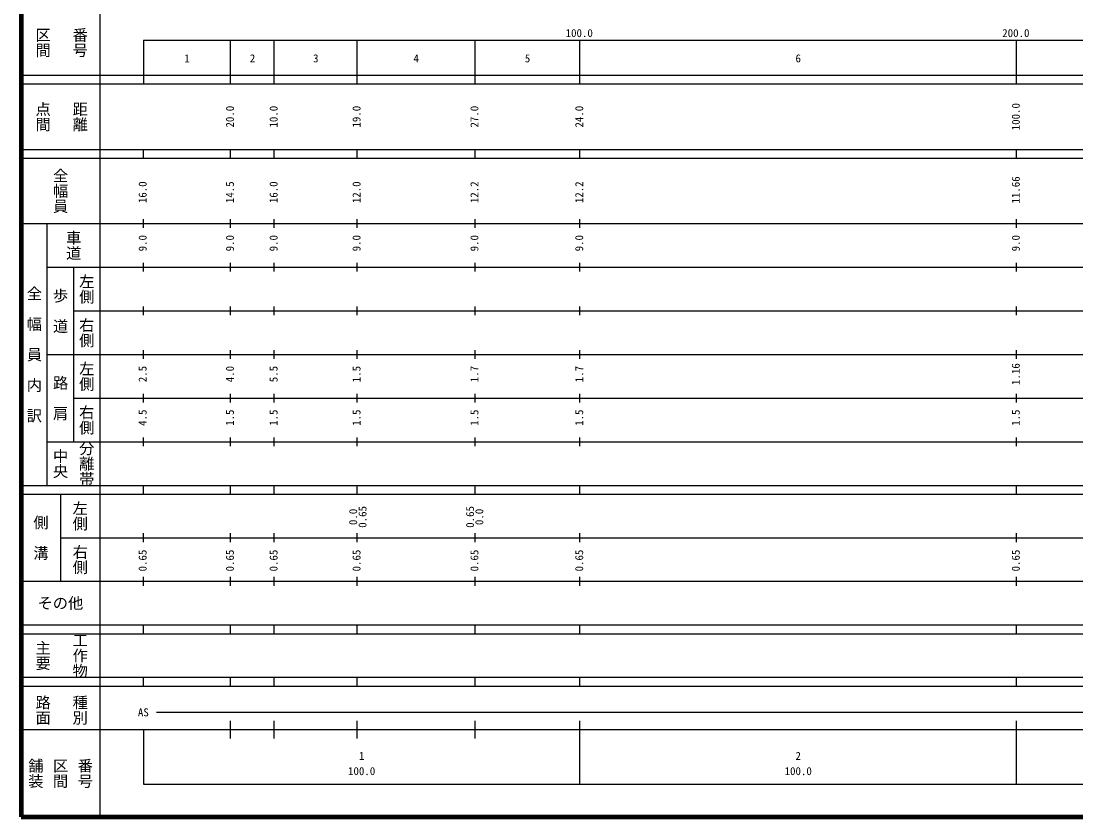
# Model space of a CAD drawing. Units: millimetres on the paper, enlarged 1000 times. Extents: x 40000 to 680000, y 20000 to 380000.
# Drawn here: x 40000 to 281602, y 20000 to 202409 of the extents above; entities that cross this region are included whole.
import ezdxf
from ezdxf.enums import TextEntityAlignment as Align

# ---------------------------------------------------------------- set-up
doc = ezdxf.new("R2010")
doc.units = ezdxf.units.MM
doc.header["$LTSCALE"] = 1000
doc.layers.add('M-TTL', color=2, linetype='Continuous', lineweight=140)
doc.layers.add('M-TTL-BAND', color=7, linetype='Continuous', lineweight=25)
doc.styles.add('@ＭＳ ゴシック', font='')
doc.styles.add('ＭＳ ゴシック', font='')
doc.styles.get('@ＭＳ ゴシック').set_extended_font_data('@MS Gothic')
doc.styles.get('ＭＳ ゴシック').set_extended_font_data('MS Gothic')

msp = doc.modelspace()

# ---------------------------------------------------------------- linework, layer by layer
at = {"layer": 'M-TTL'}
for p, q in [((40000, 380000), (40000, 20000)), ((40000, 20000), (680000, 20000))]:
    msp.add_line(p, q, dxfattribs=at)
at = {"layer": 'M-TTL-BAND'}
for p, q in [((58000, 370000), (58000, 20000)), ((68000, 198000), (579000, 198000)), ((68000, 198000), (68000, 188000)), ((88000, 188000), (88000, 198000)), ((98000, 188000), (98000, 198000)), ((117000, 188000), (117000, 198000)), ((144000, 188000), (144000, 198000)), ((168000, 188000), (168000, 198000)), ((268000, 188000), (268000, 198000)), ((40000, 190000), (579000, 190000)), ((40000, 188000), (579000, 188000)), ((40000, 173000), (579000, 173000)), ((68000, 171000), (68000, 173000)), ((88000, 171000), (88000, 173000)), ((98000, 171000), (98000, 173000)), ((117000, 171000), (117000, 173000)), ((144000, 171000), (144000, 173000)), ((168000, 171000), (168000, 173000)), ((268000, 171000), (268000, 173000)), ((40000, 171000), (579000, 171000)), ((40000, 156000), (579000, 156000)), ((46000, 96000), (46000, 156000)), ((68000, 155000), (68000, 157000)), ((88000, 155000), (88000, 157000)), ((98000, 155000), (98000, 157000)), ((117000, 155000), (117000, 157000)), ((144000, 155000), (144000, 157000)), ((168000, 155000), (168000, 157000)), ((268000, 155000), (268000, 157000)), ((46000, 146000), (579000, 146000)), ((52000, 146000), (52000, 106000)), ((68000, 145000), (68000, 147000)), ((88000, 145000), (88000, 147000)), ((98000, 145000), (98000, 147000)), ((117000, 145000), (117000, 147000)), ((144000, 145000), (144000, 147000)), ((168000, 145000), (168000, 147000)), ((268000, 145000), (268000, 147000)), ((52000, 136000), (579000, 136000)), ((68000, 135000), (68000, 137000)), ((88000, 135000), (88000, 137000)), ((98000, 135000), (98000, 137000)), ((117000, 135000), (117000, 137000)), ((144000, 135000), (144000, 137000)), ((168000, 135000), (168000, 137000)), ((268000, 135000), (268000, 137000)), ((46000, 126000), (579000, 126000)), ((68000, 125000), (68000, 127000)), ((88000, 125000), (88000, 127000)), ((98000, 125000), (98000, 127000)), ((117000, 125000), (117000, 127000)), ((144000, 125000), (144000, 127000)), ((168000, 125000), (168000, 127000)), ((268000, 125000), (268000, 127000)), ((52000, 116000), (579000, 116000)), ((68000, 115000), (68000, 117000)), ((88000, 115000), (88000, 117000)), ((98000, 115000), (98000, 117000)), ((117000, 115000), (117000, 117000)), ((144000, 115000), (144000, 117000)), ((168000, 115000), (168000, 117000)), ((268000, 115000), (268000, 117000)), ((68000, 105000), (68000, 107000)), ((88000, 105000), (88000, 107000)), ((98000, 105000), (98000, 107000)), ((117000, 105000), (117000, 107000)), ((144000, 105000), (144000, 107000)), ((168000, 105000), (168000, 107000)), ((268000, 105000), (268000, 107000)), ((46000, 106000), (579000, 106000)), ((40000, 96000), (579000, 96000)), ((68000, 94000), (68000, 96000)), ((88000, 94000), (88000, 96000)), ((98000, 94000), (98000, 96000)), ((117000, 94000), (117000, 96000)), ((144000, 94000), (144000, 96000)), ((168000, 94000), (168000, 96000)), ((268000, 94000), (268000, 96000)), ((40000, 94000), (579000, 94000)), ((49000, 94000), (49000, 74000)), ((68000, 83000), (68000, 85000)), ((88000, 83000), (88000, 85000)), ((98000, 83000), (98000, 85000)), ((117000, 83000), (117000, 85000)), ((144000, 83000), (144000, 85000)), ((168000, 83000), (168000, 85000)), ((268000, 83000), (268000, 85000)), ((49000, 84000), (579000, 84000)), ((68000, 73000), (68000, 75000)), ((88000, 73000), (88000, 75000)), ((98000, 73000), (98000, 75000)), ((117000, 73000), (117000, 75000)), ((144000, 73000), (144000, 75000)), ((168000, 73000), (168000, 75000)), ((268000, 73000), (268000, 75000)), ((40000, 74000), (579000, 74000)), ((40000, 64000), (579000, 64000)), ((68000, 62000), (68000, 64000)), ((88000, 62000), (88000, 64000)), ((98000, 62000), (98000, 64000)), ((117000, 62000), (117000, 64000)), ((144000, 62000), (144000, 64000)), ((168000, 62000), (168000, 64000)), ((268000, 62000), (268000, 64000)), ((40000, 62000), (579000, 62000)), ((40000, 52000), (579000, 52000)), ((68000, 50000), (68000, 52000)), ((88000, 50000), (88000, 52000)), ((98000, 50000), (98000, 52000)), ((117000, 50000), (117000, 52000)), ((144000, 50000), (144000, 52000)), ((168000, 50000), (168000, 52000)), ((268000, 50000), (268000, 52000)), ((40000, 50000), (579000, 50000)), ((71000, 44000), (565000, 44000)), ((88000, 38000), (88000, 42000)), ((98000, 38000), (98000, 42000)), ((117000, 38000), (117000, 42000)), ((144000, 38000), (144000, 42000)), ((168000, 27500), (168000, 42000)), ((268000, 27500), (268000, 42000)), ((40000, 40000), (579000, 40000)), ((68000, 40000), (68000, 27500)), ((68000, 27500), (579000, 27500))]:
    msp.add_line(p, q, dxfattribs=at)

# ---------------------------------------------------------------- texts
at = {"layer": 'M-TTL-BAND', "style": '@ＭＳ ゴシック'}
for s, p in [('区間', (45000, 197500)), ('番号', (53500, 197500)), ('点間', (45000, 180500)), ('距離', (53500, 180500)), ('全幅員', (49000, 163500)), ('車道', (52000, 151000)), ('左側', (55000, 141000)), ('全\u3000幅\u3000員\u3000内\u3000訳', (43000, 126000)), ('歩\u3000道', (49000, 136000)), ('右側', (55000, 131000)), ('左側', (55000, 121000)), ('路\u3000肩', (49000, 116000)), ('右側', (55000, 111000)), ('中央', (49000, 101000)), ('分離帯', (55000, 101000)), ('左側', (53500, 89000)), ('側\u3000溝', (44500, 84000)), ('右側', (53500, 79000)), ('工作物', (53500, 57000)), ('主要', (45000, 57000)), ('路面', (45000, 44500)), ('種別', (53500, 44500)), ('舗装', (43333, 30000)), ('区間', (49000, 30000)), ('番号', (54667, 30000))]:
    msp.add_text(s, height=2566, rotation=270, dxfattribs=at).set_placement(p, align=Align.MIDDLE_CENTER)
at = {"layer": 'M-TTL-BAND', "style": 'ＭＳ ゴシック'}
for s, p in [('100.0', (167844, 198195)), ('200.0', (267844, 198195)), ('1', (78000, 192405)), ('2', (93000, 192405)), ('3', (107500, 192405)), ('4', (130500, 192405)), ('5', (156000, 192405)), ('6', (218000, 192405)), ('AS', (68000, 42500)), ('1', (118000, 32523)), ('2', (218000, 32523)), ('100.0', (118000, 29033)), ('100.0', (218000, 29033))]:
    msp.add_text(s, height=1833, dxfattribs=at).set_placement(p, align=Align.BOTTOM_CENTER)
for s, p in [('20.0', (89293, 180500)), ('10.0', (99293, 180500)), ('19.0', (118293, 180500)), ('27.0', (145293, 180500)), ('24.0', (169293, 180500)), ('100.0', (269293, 180500)), ('16.0', (69293, 163174)), ('14.5', (89293, 163174)), ('16.0', (99293, 163174)), ('12.0', (118293, 163174)), ('12.2', (145293, 163174)), ('12.2', (169293, 163174)), ('11.66', (269293, 163705)), ('9.0', (69293, 151500)), ('9.0', (89293, 151500)), ('9.0', (99293, 151500)), ('9.0', (118293, 151500)), ('9.0', (145293, 151500)), ('9.0', (169293, 151500)), ('9.0', (269293, 151500)), ('2.5', (69293, 121500)), ('4.0', (89293, 121500)), ('5.5', (99293, 121500)), ('1.5', (118293, 121500)), ('1.7', (145293, 121500)), ('1.7', (169293, 121500)), ('1.16', (269293, 121500)), ('4.5', (69293, 111500)), ('1.5', (89293, 111500)), ('1.5', (99293, 111500)), ('1.5', (118293, 111500)), ('1.5', (145293, 111500)), ('1.5', (169293, 111500)), ('1.5', (269293, 111500)), ('0.0', (117519, 88764)), ('0.65', (119663, 88764)), ('0.65', (144293, 88764)), ('0.0', (146402, 88764)), ('0.65', (69293, 78764)), ('0.65', (89293, 78764)), ('0.65', (99293, 78764)), ('0.65', (118293, 78764)), ('0.65', (145293, 78764)), ('0.65', (169293, 78764)), ('0.65', (269293, 78764))]:
    msp.add_text(s, height=1833, rotation=90, dxfattribs=at).set_placement(p, align=Align.BOTTOM_CENTER)
msp.add_text('その他', height=2566, dxfattribs=at).set_placement((49000, 69000), align=Align.MIDDLE_CENTER)

doc.saveas('drawing.dxf')
